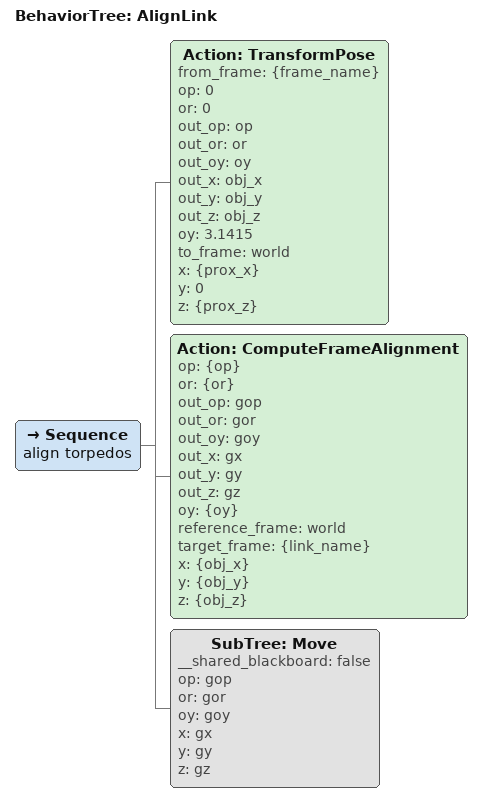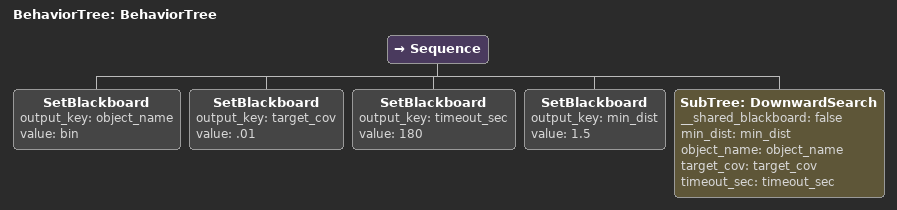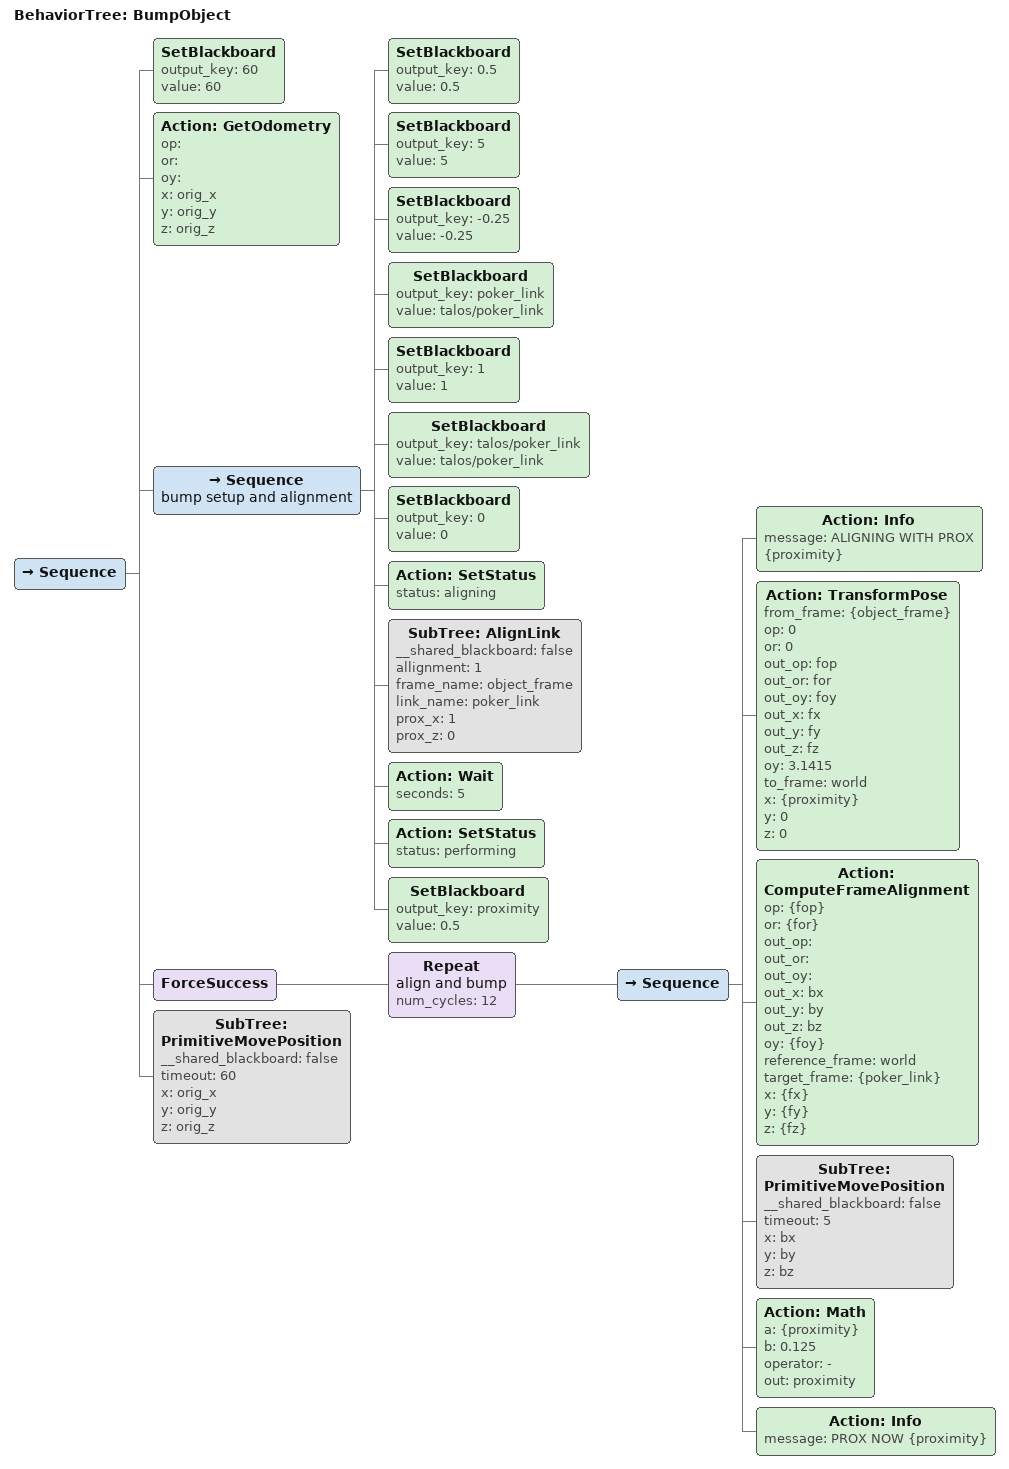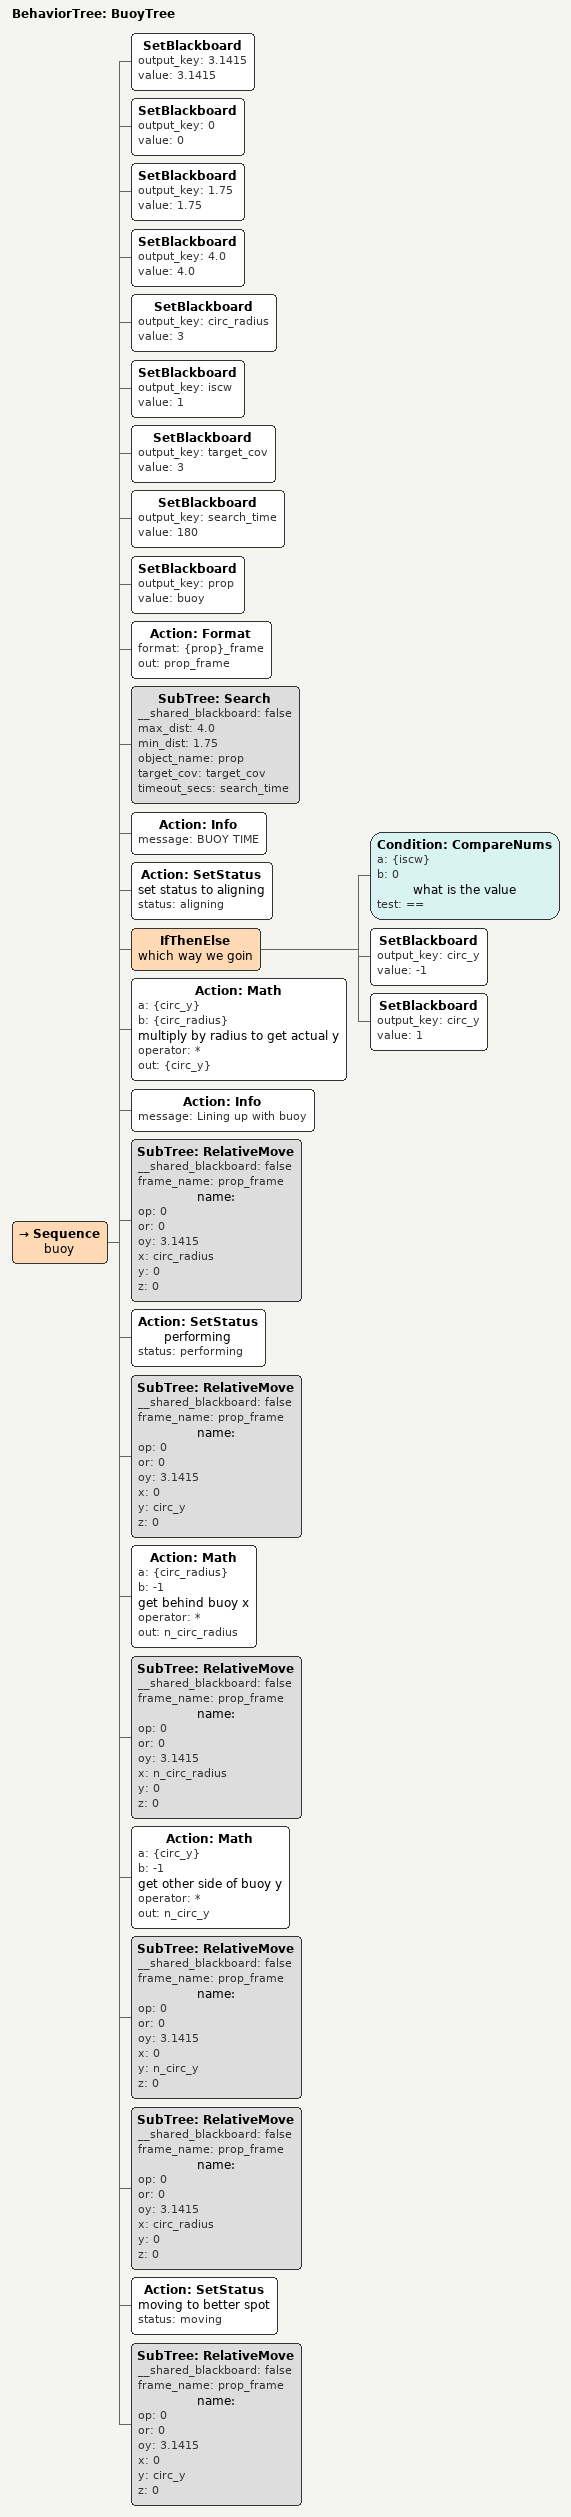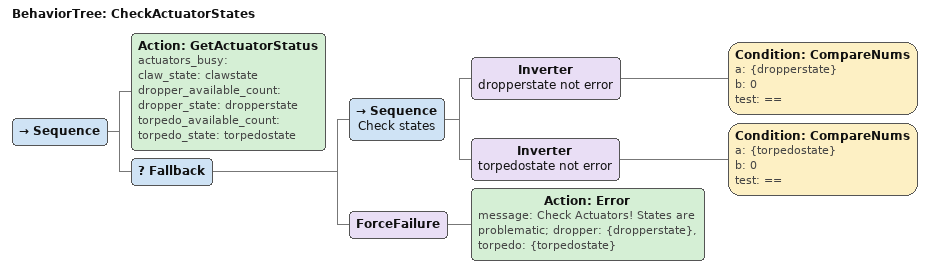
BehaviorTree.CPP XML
<BehaviorTree ID="AlignLink">
    <Sequence name="align torpedos">
        <Action ID="TransformPose" from_frame="{frame_name}" op="0" or="0" out_op="op" out_or="or" out_oy="oy" out_x="obj_x" out_y="obj_y" out_z="obj_z" oy="3.1415" to_frame="world" x="{prox_x}" y="0" z="{prox_z}"/>
        <Action ID="ComputeFrameAlignment" op="{op}" or="{or}" out_op="gop" out_or="gor" out_oy="goy" out_x="gx" out_y="gy" out_z="gz" oy="{oy}" reference_frame="world" target_frame="{link_name}" x="{obj_x}" y="{obj_y}" z="{obj_z}"/>
        <SubTree ID="Move" __shared_blackboard="false" op="gop" or="gor" oy="goy" x="gx" y="gy" z="gz"/>
    </Sequence>
</BehaviorTree>

<BehaviorTree ID="BehaviorTree">
    <Sequence>
        <SetBlackboard output_key="object_name" value="bin"/>
        <SetBlackboard output_key="target_cov" value=".01"/>
        <SetBlackboard output_key="timeout_sec" value="180"/>
        <SetBlackboard output_key="min_dist" value="1.5"/>
        <SubTree ID="DownwardSearch" __shared_blackboard="false" min_dist="min_dist" object_name="object_name" target_cov="target_cov" timeout_sec="timeout_sec"/>
    </Sequence>
</BehaviorTree>

<BehaviorTree ID="BumpObject">
    <Sequence>
        <SetBlackboard output_key="60" value="60"/>
        <Action ID="GetOdometry" op="" or="" oy="" x="orig_x" y="orig_y" z="orig_z"/>
        <Sequence name="bump setup and alignment">
            <SetBlackboard output_key="0.5" value="0.5"/>
            <SetBlackboard output_key="5" value="5"/>
            <SetBlackboard output_key="-0.25" value="-0.25"/>
            <SetBlackboard output_key="poker_link" value="talos/poker_link"/>
            <SetBlackboard output_key="1" value="1"/>
            <SetBlackboard output_key="talos/poker_link" value="talos/poker_link"/>
            <SetBlackboard output_key="0" value="0"/>
            <Action ID="SetStatus" status="aligning"/>
            <SubTree ID="AlignLink" __shared_blackboard="false" allignment="1" frame_name="object_frame" link_name="poker_link" prox_x="1" prox_z="0"/>
            <Action ID="Wait" seconds="5"/>
            <Action ID="SetStatus" status="performing"/>
            <SetBlackboard output_key="proximity" value="0.5"/>
        </Sequence>
        <ForceSuccess>
            <Repeat name="align and bump" num_cycles="12">
                <Sequence>
                    <Action ID="Info" message="ALIGNING WITH PROX {proximity}"/>
                    <Action ID="TransformPose" from_frame="{object_frame}" op="0" or="0" out_op="fop" out_or="for" out_oy="foy" out_x="fx" out_y="fy" out_z="fz" oy="3.1415" to_frame="world" x="{proximity}" y="0" z="0"/>
                    <Action ID="ComputeFrameAlignment" op="{fop}" or="{for}" out_op="" out_or="" out_oy="" out_x="bx" out_y="by" out_z="bz" oy="{foy}" reference_frame="world" target_frame="{poker_link}" x="{fx}" y="{fy}" z="{fz}"/>
                    <SubTree ID="PrimitiveMovePosition" __shared_blackboard="false" timeout="5" x="bx" y="by" z="bz"/>
                    <Action ID="Math" a="{proximity}" b="0.125" operator="-" out="proximity"/>
                    <Action ID="Info" message="PROX NOW {proximity}"/>
                </Sequence>
            </Repeat>
        </ForceSuccess>
        <SubTree ID="PrimitiveMovePosition" __shared_blackboard="false" timeout="60" x="orig_x" y="orig_y" z="orig_z"/>
    </Sequence>
</BehaviorTree>

<BehaviorTree ID="BuoyTree">
    <Sequence name="buoy">
        <SetBlackboard output_key="3.1415" value="3.1415"/>
        <SetBlackboard output_key="0" value="0"/>
        <SetBlackboard output_key="1.75" value="1.75"/>
        <SetBlackboard output_key="4.0" value="4.0"/>
        <SetBlackboard output_key="circ_radius" value="3"/>
        <SetBlackboard output_key="iscw" value="1"/>
        <SetBlackboard output_key="target_cov" value="3"/>
        <SetBlackboard output_key="search_time" value="180"/>
        <SetBlackboard output_key="prop" value="buoy"/>
        <Action ID="Format" format="{prop}_frame" out="prop_frame"/>
        <SubTree ID="Search" __shared_blackboard="false" max_dist="4.0" min_dist="1.75" object_name="prop" target_cov="target_cov" timeout_secs="search_time"/>
        <Action ID="Info" message="BUOY TIME"/>
        <Action ID="SetStatus" name="set status to aligning" status="aligning"/>
        <IfThenElse name="which way we goin">
            <Condition ID="CompareNums" a="{iscw}" b="0" name="what is the value" test="=="/>
            <SetBlackboard output_key="circ_y" value="-1"/>
            <SetBlackboard output_key="circ_y" value="1"/>
        </IfThenElse>
        <Action ID="Math" a="{circ_y}" b="{circ_radius}" name="multiply by radius to get actual y" operator="*" out="{circ_y}"/>
        <Action ID="Info" message="Lining up with buoy"/>
        <SubTree ID="RelativeMove" __shared_blackboard="false" frame_name="prop_frame" name="" op="0" or="0" oy="3.1415" x="circ_radius" y="0" z="0"/>
        <Action ID="SetStatus" name="performing" status="performing"/>
        <SubTree ID="RelativeMove" __shared_blackboard="false" frame_name="prop_frame" name="" op="0" or="0" oy="3.1415" x="0" y="circ_y" z="0"/>
        <Action ID="Math" a="{circ_radius}" b="-1" name="get behind buoy x" operator="*" out="n_circ_radius"/>
        <SubTree ID="RelativeMove" __shared_blackboard="false" frame_name="prop_frame" name="" op="0" or="0" oy="3.1415" x="n_circ_radius" y="0" z="0"/>
        <Action ID="Math" a="{circ_y}" b="-1" name="get other side of buoy y" operator="*" out="n_circ_y"/>
        <SubTree ID="RelativeMove" __shared_blackboard="false" frame_name="prop_frame" name="" op="0" or="0" oy="3.1415" x="0" y="n_circ_y" z="0"/>
        <SubTree ID="RelativeMove" __shared_blackboard="false" frame_name="prop_frame" name="" op="0" or="0" oy="3.1415" x="circ_radius" y="0" z="0"/>
        <Action ID="SetStatus" name="moving to better spot" status="moving"/>
        <SubTree ID="RelativeMove" __shared_blackboard="false" frame_name="prop_frame" name="" op="0" or="0" oy="3.1415" x="0" y="circ_y" z="0"/>
    </Sequence>
</BehaviorTree>

<BehaviorTree ID="CheckActuatorStates">
    <Sequence>
        <Action ID="GetActuatorStatus" actuators_busy="" claw_state="clawstate" dropper_available_count="" dropper_state="dropperstate" torpedo_available_count="" torpedo_state="torpedostate"/>
        <Fallback>
            <Sequence name="Check states">
                <Inverter name="dropperstate not error">
                    <Condition ID="CompareNums" a="{dropperstate}" b="0" test="=="/>
                </Inverter>
                <Inverter name="torpedostate not error">
                    <Condition ID="CompareNums" a="{torpedostate}" b="0" test="=="/>
                </Inverter>
            </Sequence>
            <ForceFailure>
                <Action ID="Error" message="Check Actuators! States are problematic; dropper: {dropperstate}, torpedo: {torpedostate}"/>
            </ForceFailure>
        </Fallback>
    </Sequence>
</BehaviorTree>
